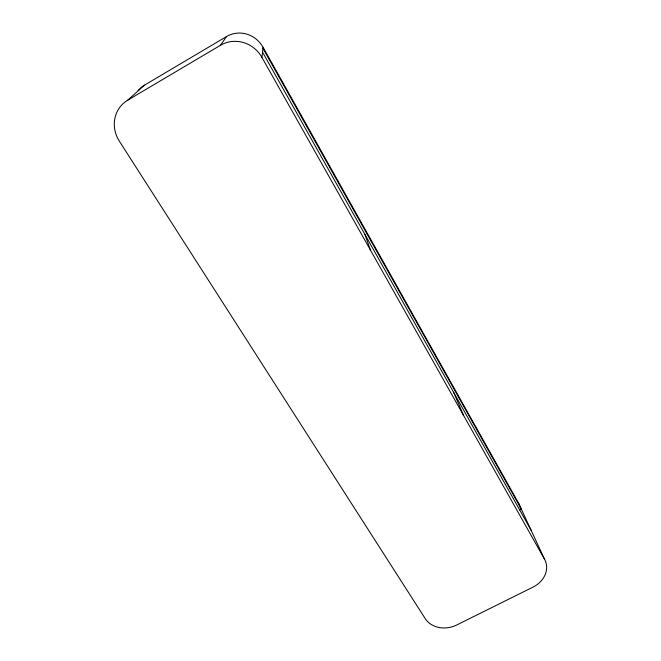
<?xml version="1.0" encoding="UTF-8"?>
<svg xmlns="http://www.w3.org/2000/svg" width="661" height="661" viewBox="0 0 661 661"><rect width="100%" height="100%" fill="white"/><g stroke="black" fill="none" stroke-linecap="round" stroke-linejoin="round"><path stroke-width="0.99" d="M144.486 85.145L127.763 100.158A30.844 28.927 45.2 0 0 119.311 141.115L425.312 618.737A23.705 19.582 -14 0 0 456.71 625L532.981 587.125A24.027 19.913 -18.8 0 0 544.524 559.198L261.938 57.424L263.095 47.328A27.597 26.316 67 0 0 226.492 36.562L144.486 85.145A27.316 25.713 49 0 0 138.083 90.648M127.763 100.158L220.46 45.303L226.492 36.562M519.422 509.92L521.256 508.995L262.971 48.402M263.095 47.328L518.414 502.864L544.524 559.198M262.541 52.169L531.097 530.221M453.57 392.221L463.65 415.587M364.913 234.407L370.474 250.131M518.414 502.864A21.73 18.516 -19.3 0 1 520.108 507.4M220.46 45.303A31.125 29.762 64.6 0 1 261.938 57.424"/></g></svg>
